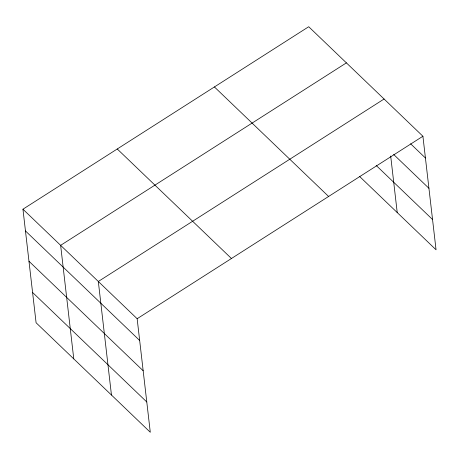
<?xml version="1.0" encoding="UTF-8"?>
<svg xmlns="http://www.w3.org/2000/svg" width="459" height="459" viewBox="0 0 459 459"><rect width="100%" height="100%" fill="white"/><g stroke="black" fill="none" stroke-linecap="round" stroke-linejoin="round"><path stroke-width="0.69" d="M22.95 209.201L137.149 318.718L150.288 432.269L36.089 322.752L22.95 209.201L308.712 26.731L422.911 136.248L436.05 249.799L359.54 176.422M346.402 62.872L60.634 245.341L73.773 358.892M384.085 99.012L98.318 281.482L111.457 395.033M137.149 318.718L422.911 136.248M410.61 143.787L425.43 157.999M393.684 154.488L428.935 188.293M376.168 165.435L432.544 219.505M214.41 86.946L328.61 196.463M117.252 148.986L231.451 258.503M25.469 230.952L139.662 340.469M28.974 261.246L143.168 370.763M32.583 292.458L146.782 401.975M390.684 156.026L397.224 212.563"/></g></svg>
